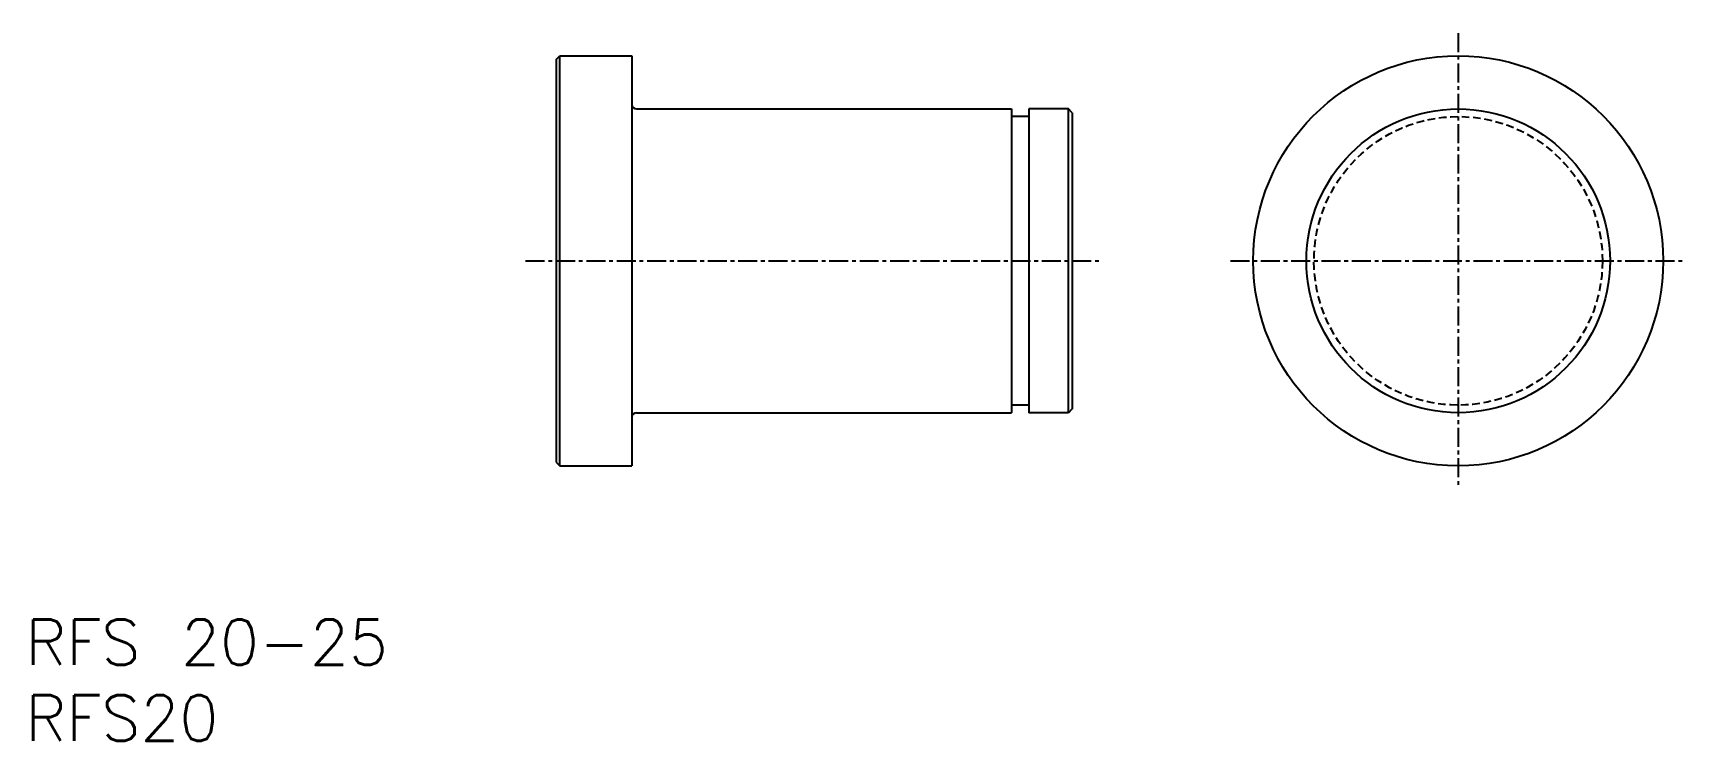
# Model space of a CAD drawing. Extents: x 45 to 154, y 37 to 84.
import ezdxf
from ezdxf.enums import TextEntityAlignment as Align

# ---------------------------------------------------------------- set-up
doc = ezdxf.new("R2010")
doc.units = 0
doc.linetypes.add('CENTER', pattern=[2, 1.25, -0.25, 0.25, -0.25])
doc.linetypes.add('DASHED', pattern=[0.75, 0.5, -0.25])
doc.layers.get('0').update_dxf_attribs({"linetype": 'CONTINUOUS'})
doc.layers.add('CENTER', color=1, linetype='CENTER')
doc.styles.get("Standard").update_dxf_attribs({"font": 'txt.shx', "bigfont": 'extfont.shx'})

msp = doc.modelspace()

# ---------------------------------------------------------------- linework, layer by layer
at = {"color": 7, "linetype": 'CONTINUOUS'}
for p, q in [((79.74, 82.16), (79.99, 82.41)), ((79.74, 82.16), (79.74, 55.66)), ((79.99, 82.41), (84.74, 82.41)), ((79.99, 55.41), (79.99, 82.41)), ((80.39, 82.41), (80.39, 82.41)), ((84.74, 82.41), (84.74, 55.41)), ((85.04, 78.91), (109.74, 78.91)), ((109.74, 78.91), (109.74, 58.91)), ((110.89, 78.41), (109.74, 78.41)), ((113.49, 78.91), (110.89, 78.91)), ((110.89, 78.91), (110.89, 58.91)), ((113.74, 78.66), (113.49, 78.91)), ((113.49, 58.91), (113.49, 78.91)), ((113.74, 78.66), (113.74, 59.16)), ((85.04, 58.91), (109.74, 58.91)), ((110.89, 59.41), (109.74, 59.41)), ((113.49, 58.91), (110.89, 58.91)), ((113.74, 59.16), (113.49, 58.91)), ((79.74, 55.66), (79.99, 55.41)), ((79.99, 55.41), (84.74, 55.41)), ((80.39, 55.41), (80.39, 55.41))]:
    msp.add_line(p, q, dxfattribs=at)
for radius in [13.5, 10]:
    msp.add_circle((139.16, 68.91), radius, dxfattribs=at)
at = {"color": 3, "linetype": 'DASHED'}
msp.add_circle((139.16, 68.91), 9.5, dxfattribs=at)
at = {"color": 7, "linetype": 'CONTINUOUS'}
for centre, start, end in [((85.04, 79.21), 180, 270), ((85.04, 58.61), 90, 180)]:
    msp.add_arc(centre, 0.3, start, end, dxfattribs=at)
at = {"layer": 'CENTER', "color": 1, "linetype": 'CENTER'}
for p, q in [((139.16, 83.91), (139.16, 53.91)), ((77.74, 68.91), (115.74, 68.91)), ((124.16, 68.91), (154.16, 68.91))]:
    msp.add_line(p, q, dxfattribs=at)

# ---------------------------------------------------------------- texts
at = {"color": 7, "linetype": 'CONTINUOUS'}
for s, p in [('RFS 20-25', (44.78, 43.8)), ('RFS20', (44.78, 38.8))]:
    msp.add_text(s, height=3, dxfattribs=at).set_placement(p, align=Align.MIDDLE_LEFT)

doc.saveas('drawing.dxf')
